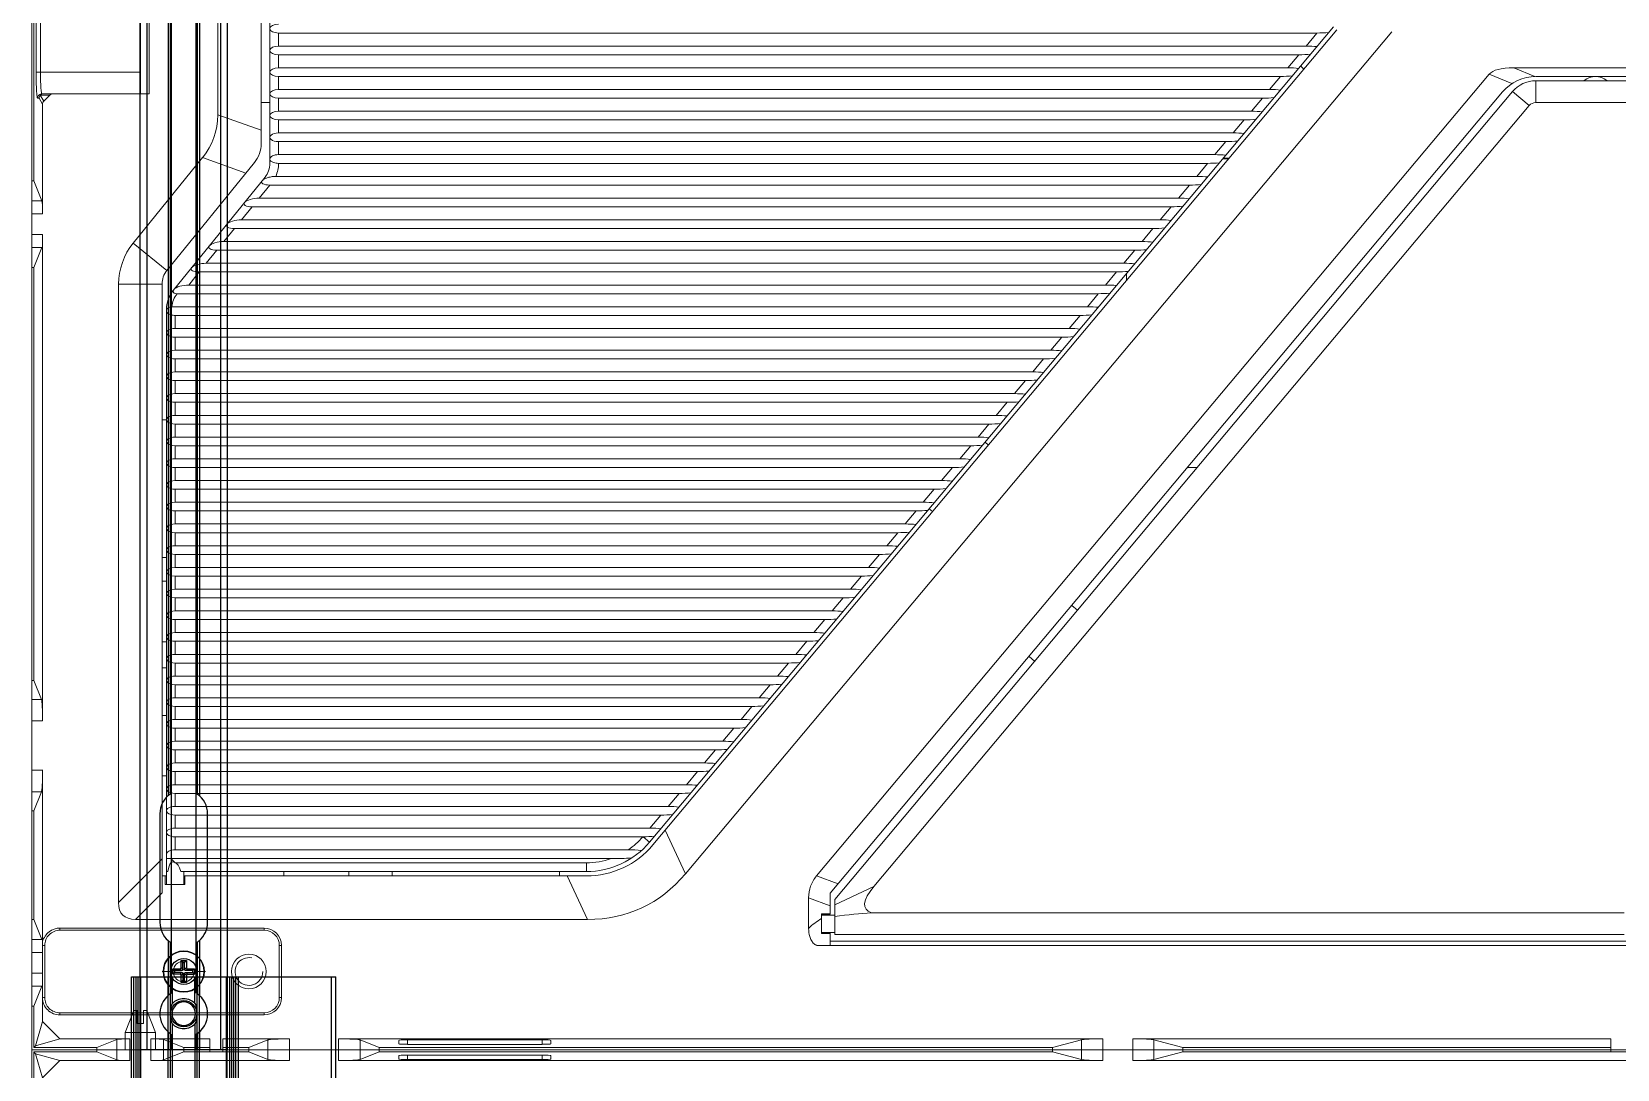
# Model space of a CAD drawing. Header units: millimetres. Extents: x 2185 to 26698, y 9658 to 17427.
# Drawn here: x 16466.6 to 16831.6, y 13851.2 to 14090 of the extents above; entities that cross this region are included whole.
import ezdxf

# ---------------------------------------------------------------- set-up
doc = ezdxf.new("R2010")
doc.units = ezdxf.units.MM
doc.linetypes.add('SLD-实线', pattern=[0])
doc.layers.add('1轮廓线', color=7, linetype='Continuous', lineweight=25)
doc.layers.add('文字层', color=8, linetype='SLD-实线', lineweight=15)

# ---------------------------------------------------------------- blocks, each defined once
blk = doc.blocks.new('76128193')
at = {"color": 7, "linetype": 'Continuous'}
for p, q in [((-3996.93, 2590.93), (-3998.93, 2585.93)), ((-3996.18, 2590.93), (-3996.93, 2590.93)), ((-3996.18, 2590.93), (-3996.18, 2587.93)), ((-3994.68, 2587.93), (-3996.18, 2587.93)), ((-3994.68, 2590.93), (-3994.68, 2587.93)), ((-3993.93, 2590.93), (-3994.68, 2590.93)), ((-3993.93, 2590.93), (-3991.93, 2585.93)), ((-3998.93, 2581.93), (-3998.93, 2585.93)), ((-3991.93, 2585.93), (-3998.93, 2585.93)), ((-3991.93, 2581.93), (-3991.93, 2585.93)), ((-4020.43, 2581.93), (-4020.43, 2041.93)), ((-4020.43, 2581.93), (-3060.43, 2581.93)), ((-4019.93, 2581.43), (-4019.93, 2571.93)), ((-4019.53, 2581.02), (-4019.93, 2581.43)), ((-4019.93, 2581.43), (-4005.43, 2581.43)), ((-4019.53, 2581.02), (-4017.93, 2575.43)), ((-4019.53, 2581.02), (-4013.93, 2579.43)), ((-4005.43, 2581.93), (-4005.43, 2581.43)), ((-4000.8, 2579.58), (-4005.43, 2581.43)), ((-4000.8, 2579.58), (-4000.8, 2581.93)), ((-3997.83, 2579.43), (-3997.83, 2581.93)), ((-3993.03, 2581.93), (-3993.03, 2579.43)), ((-3990.07, 2581.93), (-3990.07, 2579.58)), ((-3985.43, 2581.43), (-3990.07, 2579.58)), ((-3985.43, 2581.93), (-3985.43, 2581.43)), ((-3985.43, 2581.43), (-3970.43, 2581.43)), ((-3970.43, 2581.93), (-3970.43, 2581.43)), ((-3970.43, 2581.43), (-3966.05, 2579.68)), ((-3966.05, 2579.68), (-3966.05, 2581.93)), ((-3961.1, 2581.93), (-3961.1, 2579.43)), ((-3949.77, 2579.43), (-3949.77, 2581.93)), ((-3944.82, 2581.93), (-3944.82, 2579.68)), ((-3944.82, 2579.68), (-3940.43, 2581.43)), ((-3940.43, 2581.93), (-3940.43, 2581.43)), ((-3940.43, 2581.43), (-3785.43, 2581.43)), ((-3935.93, 2579.77), (-3935.93, 2580.57)), ((-3933.93, 2580.69), (-3933.93, 2579.66)), ((-3933.93, 2580.69), (-3902.93, 2580.69)), ((-3902.93, 2579.66), (-3902.93, 2580.69)), ((-3900.93, 2580.57), (-3900.93, 2579.77)), ((-3785.43, 2581.93), (-3785.43, 2581.43)), ((-3785.43, 2581.43), (-3778.78, 2579.66)), ((-3778.78, 2579.66), (-3778.78, 2581.93)), ((-3773.89, 2581.93), (-3773.89, 2579.43)), ((-3766.98, 2579.43), (-3766.98, 2581.93)), ((-3762.09, 2581.93), (-3762.09, 2579.66)), ((-3762.09, 2579.66), (-3755.43, 2581.43)), ((-3755.43, 2581.93), (-3755.43, 2581.43)), ((-3755.43, 2581.43), (-3555.43, 2581.43)), ((-4013.93, 2579.43), (-4017.93, 2575.43)), ((-3997.83, 2579.43), (-4013.93, 2579.43)), ((-3961.1, 2579.43), (-3993.03, 2579.43)), ((-3949.77, 2579.43), (-3773.89, 2579.43)), ((-3933.93, 2579.66), (-3902.93, 2579.66)), ((-3766.98, 2579.43), (-3543.89, 2579.43)), ((-4019.93, 2381.93), (-4019.93, 2241.93)), ((-3965.6, 2245.91), (-3965.6, 2377.95)), ((-3967.6, 2373.36), (-3967.6, 2250.5)), ((-3977.6, 2366.73), (-3977.6, 2257.13)), ((-3995.39, 2261.93), (-3995.39, 2361.93)), ((-3993.39, 2261.93), (-3993.39, 2361.93)), ((-4019.41, 2266.93), (-4019.41, 2356.93)), ((-4018.42, 2356.93), (-4018.42, 2266.93)), ((-3963.6, 2272.93), (-3963.6, 2275.93)), ((-3963.6, 2275.93), (-3724.56, 2275.93)), ((-3878.2, 2089.72), (-3720.78, 2277.32)), ((-3877.43, 2089.07), (-3720.01, 2276.68)), ((-3869.95, 2082.44), (-3707.34, 2276.23)), ((-3724.56, 2275.93), (-3727.07, 2272.93)), ((-3727.07, 2272.93), (-3963.6, 2272.93)), ((-3963.6, 2267.93), (-3963.6, 2270.93)), ((-3963.6, 2270.93), (-3728.75, 2270.93)), ((-3728.75, 2270.93), (-3731.27, 2267.93)), ((-4019.41, 2266.93), (-3995.39, 2266.93)), ((-3731.27, 2267.93), (-3963.6, 2267.93)), ((-3728.29, 2268.28), (-3727.62, 2267.61)), ((-3674.4, 2265.93), (-3679.26, 2267.93)), ((-3679.26, 2267.93), (-3587.86, 2267.93)), ((-3963.6, 2262.93), (-3963.6, 2265.93)), ((-3963.6, 2265.93), (-3732.95, 2265.93)), ((-3684.94, 2266.44), (-3839.75, 2081.94)), ((-3732.95, 2265.93), (-3735.47, 2262.93)), ((-3684.94, 2266.44), (-3679.68, 2264.28)), ((-3674.19, 2264.93), (-3591.81, 2264.93)), ((-3674.19, 2264.93), (-3674.19, 2259.93)), ((-3674.18, 2265.93), (-3589.86, 2265.93)), ((-4018.74, 2260.93), (-4019.07, 2260.93)), ((-4018.74, 2260.93), (-4017.93, 2259.52)), ((-4017.64, 2260.22), (-4018.45, 2261.64)), ((-4018.45, 2261.64), (-4016.23, 2261.63)), ((-4018.07, 2261.93), (-3993.39, 2261.93)), ((-4017.93, 2259.52), (-4017.93, 2234.33)), ((-4017.64, 2260.22), (-4016.23, 2261.63)), ((-3967.6, 2259.93), (-3965.6, 2259.93)), ((-3735.47, 2262.93), (-3963.6, 2262.93)), ((-3963.6, 2257.93), (-3963.6, 2260.93)), ((-3963.6, 2260.93), (-3737.14, 2260.93)), ((-3836.59, 2077.93), (-3681.84, 2262.36)), ((-3835.59, 2076.48), (-3679.56, 2262.43)), ((-3737.14, 2260.93), (-3739.66, 2257.93)), ((-3675.73, 2259.22), (-3679.56, 2262.43)), ((-3674.19, 2259.93), (-3591.81, 2259.93)), ((-3967.6, 2253.58), (-3977.6, 2257.13)), ((-3739.66, 2257.93), (-3963.6, 2257.93)), ((-3963.6, 2252.93), (-3963.6, 2255.93)), ((-3963.6, 2255.93), (-3741.34, 2255.93)), ((-3826.55, 2079.47), (-3675.73, 2259.22)), ((-3741.34, 2255.93), (-3743.86, 2252.93)), ((-3743.86, 2252.93), (-3963.6, 2252.93)), ((-3963.6, 2247.93), (-3963.6, 2250.93)), ((-3745.53, 2250.93), (-3963.6, 2250.93)), ((-3745.53, 2250.93), (-3748.05, 2247.93)), ((-3981.11, 2247.24), (-3997.08, 2227.57)), ((-3989.32, 2221.27), (-3969.17, 2246.09)), ((-3981.11, 2247.24), (-3971.11, 2243.69)), ((-3963.6, 2247.93), (-3748.05, 2247.93)), ((-3963.6, 2245.93), (-3749.73, 2245.93)), ((-3749.73, 2245.93), (-3752.25, 2242.93)), ((-3746.24, 2246.97), (-3744.94, 2246.97)), ((-3744.81, 2247.13), (-3746.11, 2247.13)), ((-4020.43, 2241.93), (-4019.93, 2241.93)), ((-4019.93, 2241.93), (-4018.08, 2237.3)), ((-3987.87, 2216.7), (-3966.72, 2242.76)), ((-3752.25, 2242.93), (-3964.27, 2242.93)), ((-3968.06, 2237.93), (-3965.63, 2240.93)), ((-3756.44, 2237.93), (-3968.06, 2237.93)), ((-3965.63, 2240.93), (-3753.93, 2240.93)), ((-3753.93, 2240.93), (-3756.44, 2237.93)), ((-4018.08, 2237.3), (-4020.43, 2237.3)), ((-4017.93, 2234.33), (-4020.43, 2234.33)), ((-3972.12, 2232.93), (-3969.69, 2235.93)), ((-3969.69, 2235.93), (-3758.12, 2235.93)), ((-3758.12, 2235.93), (-3760.64, 2232.93)), ((-3976.18, 2227.93), (-3973.74, 2230.93)), ((-3973.74, 2230.93), (-3762.32, 2230.93)), ((-3760.64, 2232.93), (-3972.12, 2232.93)), ((-3762.32, 2230.93), (-3764.83, 2227.93)), ((-4017.93, 2229.53), (-4020.43, 2229.53)), ((-4018.08, 2226.56), (-4020.43, 2226.56)), ((-4018.08, 2226.56), (-4019.93, 2221.93)), ((-4017.93, 2229.53), (-4017.93, 2117.59)), ((-3997.08, 2227.57), (-3989.32, 2221.27)), ((-3764.83, 2227.93), (-3976.18, 2227.93)), ((-3980.24, 2222.93), (-3977.8, 2225.93)), ((-3769.03, 2222.93), (-3980.24, 2222.93)), ((-3977.8, 2225.93), (-3766.51, 2225.93)), ((-3766.51, 2225.93), (-3769.03, 2222.93)), ((-4020.43, 2221.93), (-4019.93, 2221.93)), ((-4019.93, 2221.93), (-4019.93, 2126.93)), ((-3984.29, 2217.93), (-3981.86, 2220.93)), ((-3770.71, 2220.93), (-3981.86, 2220.93)), ((-3770.71, 2220.93), (-3773.22, 2217.93)), ((-3768.43, 2218.97), (-3768.43, 2220.53)), ((-4000.43, 2075.85), (-4000.43, 2218.12)), ((-3990.43, 2218.12), (-4000.43, 2218.12)), ((-3990.43, 2078.01), (-3990.43, 2218.12)), ((-3986.95, 2215.93), (-3774.9, 2215.93)), ((-3984.29, 2217.93), (-3773.22, 2217.93)), ((-3774.9, 2215.93), (-3777.42, 2212.93)), ((-3989.43, 2212.29), (-3989.43, 2079.93)), ((-3777.42, 2212.93), (-3988.2, 2212.93)), ((-3987.43, 2207.93), (-3987.43, 2210.93)), ((-3987.43, 2210.93), (-3779.1, 2210.93)), ((-3779.1, 2210.93), (-3781.62, 2207.93)), ((-3781.62, 2207.93), (-3987.43, 2207.93)), ((-3987.43, 2202.93), (-3987.43, 2205.93)), ((-3987.43, 2205.93), (-3783.29, 2205.93)), ((-3783.29, 2205.93), (-3785.81, 2202.93)), ((-3785.81, 2202.93), (-3987.43, 2202.93)), ((-3987.43, 2197.93), (-3987.43, 2200.93)), ((-3987.43, 2200.93), (-3787.49, 2200.93)), ((-3790.01, 2197.93), (-3987.43, 2197.93)), ((-3787.49, 2200.93), (-3790.01, 2197.93)), ((-3987.43, 2192.93), (-3987.43, 2195.93)), ((-3987.43, 2195.93), (-3791.68, 2195.93)), ((-3791.68, 2195.93), (-3794.2, 2192.93)), ((-3794.2, 2192.93), (-3987.43, 2192.93)), ((-3987.43, 2187.93), (-3987.43, 2190.93)), ((-3987.43, 2190.93), (-3795.88, 2190.93)), ((-3795.88, 2190.93), (-3798.4, 2187.93)), ((-3990.43, 2186.93), (-3989.43, 2186.93)), ((-3798.4, 2187.93), (-3987.43, 2187.93)), ((-3987.43, 2182.93), (-3987.43, 2185.93)), ((-3987.43, 2185.93), (-3800.08, 2185.93)), ((-3802.59, 2182.93), (-3987.43, 2182.93)), ((-3800.08, 2185.93), (-3802.59, 2182.93)), ((-3987.43, 2177.93), (-3987.43, 2180.93)), ((-3987.43, 2180.93), (-3804.27, 2180.93)), ((-3804.27, 2180.93), (-3806.79, 2177.93)), ((-3800.21, 2181.1), (-3800.98, 2181.74)), ((-3806.79, 2177.93), (-3987.43, 2177.93)), ((-3987.43, 2172.93), (-3987.43, 2175.93)), ((-3987.43, 2175.93), (-3808.47, 2175.93)), ((-3808.47, 2175.93), (-3810.98, 2172.93)), ((-3752.14, 2175.93), (-3754.36, 2175.93)), ((-3810.98, 2172.93), (-3987.43, 2172.93)), ((-3987.43, 2167.93), (-3987.43, 2170.93)), ((-3987.43, 2170.93), (-3812.66, 2170.93)), ((-3812.66, 2170.93), (-3815.18, 2167.93)), ((-3815.18, 2167.93), (-3987.43, 2167.93)), ((-3987.43, 2162.93), (-3987.43, 2165.93)), ((-3987.43, 2165.93), (-3816.86, 2165.93)), ((-3816.86, 2165.93), (-3819.38, 2162.93)), ((-3813.83, 2166.42), (-3813.07, 2165.78)), ((-3819.38, 2162.93), (-3987.43, 2162.93)), ((-3987.43, 2157.93), (-3987.43, 2160.93)), ((-3987.43, 2160.93), (-3821.05, 2160.93)), ((-3821.05, 2160.93), (-3823.57, 2157.93)), ((-3823.57, 2157.93), (-3987.43, 2157.93)), ((-3990.43, 2155.19), (-3989.43, 2155.19)), ((-3987.43, 2152.93), (-3987.43, 2155.93)), ((-3987.43, 2155.93), (-3825.25, 2155.93)), ((-3825.25, 2155.93), (-3827.77, 2152.93)), ((-3827.77, 2152.93), (-3987.43, 2152.93)), ((-3987.43, 2147.93), (-3987.43, 2150.93)), ((-3987.43, 2150.93), (-3829.44, 2150.93)), ((-3829.44, 2150.93), (-3831.96, 2147.93)), ((-3989.43, 2149.79), (-3990.43, 2149.79)), ((-3831.96, 2147.93), (-3987.43, 2147.93)), ((-3987.43, 2142.93), (-3987.43, 2145.93)), ((-3987.43, 2145.93), (-3833.64, 2145.93)), ((-3836.16, 2142.93), (-3987.43, 2142.93)), ((-3833.64, 2145.93), (-3836.16, 2142.93)), ((-3779.71, 2143.07), (-3781.02, 2144.16)), ((-3987.43, 2137.93), (-3987.43, 2140.93)), ((-3987.43, 2140.93), (-3837.84, 2140.93)), ((-3837.84, 2140.93), (-3840.35, 2137.93)), ((-3990.43, 2135.79), (-3989.43, 2135.79)), ((-3840.35, 2137.93), (-3987.43, 2137.93)), ((-3987.43, 2132.93), (-3987.43, 2135.93)), ((-3987.43, 2135.93), (-3842.03, 2135.93)), ((-3842.03, 2135.93), (-3844.55, 2132.93)), ((-3844.55, 2132.93), (-3987.43, 2132.93)), ((-3790.83, 2132.46), (-3789.56, 2131.33)), ((-3989.43, 2129.79), (-3990.43, 2129.79)), ((-3987.43, 2127.93), (-3987.43, 2130.93)), ((-3987.43, 2130.93), (-3846.23, 2130.93)), ((-3846.23, 2130.93), (-3848.74, 2127.93)), ((-4020.43, 2126.93), (-4019.93, 2126.93)), ((-4018.18, 2122.54), (-4019.93, 2126.93)), ((-3848.74, 2127.93), (-3987.43, 2127.93)), ((-3987.43, 2122.93), (-3987.43, 2125.93)), ((-3987.43, 2125.93), (-3850.42, 2125.93)), ((-3850.42, 2125.93), (-3852.94, 2122.93)), ((-4020.43, 2122.54), (-4018.18, 2122.54)), ((-3852.94, 2122.93), (-3987.43, 2122.93)), ((-3987.43, 2117.93), (-3987.43, 2120.93)), ((-3987.43, 2120.93), (-3854.62, 2120.93)), ((-3854.62, 2120.93), (-3857.13, 2117.93)), ((-4017.93, 2117.59), (-4020.43, 2117.59)), ((-3990.43, 2118.86), (-3989.43, 2118.86)), ((-3857.13, 2117.93), (-3987.43, 2117.93)), ((-3987.43, 2112.93), (-3987.43, 2115.93)), ((-3987.43, 2115.93), (-3858.81, 2115.93)), ((-3858.81, 2115.93), (-3861.33, 2112.93)), ((-3861.33, 2112.93), (-3987.43, 2112.93)), ((-3987.43, 2107.93), (-3987.43, 2110.93)), ((-3987.43, 2110.93), (-3863.01, 2110.93)), ((-3863.01, 2110.93), (-3865.53, 2107.93)), ((-4020.43, 2106.28), (-4017.94, 2106.28)), ((-4017.93, 2106.31), (-4017.93, 2066.93)), ((-3865.53, 2107.93), (-3987.43, 2107.93)), ((-3989.43, 2105), (-3990.43, 2105)), ((-3987.43, 2105.93), (-3867.2, 2105.93)), ((-3987.43, 2102.93), (-3987.43, 2105.93)), ((-3869.72, 2102.93), (-3987.43, 2102.93)), ((-3867.2, 2105.93), (-3869.72, 2102.93)), ((-4018.18, 2101.32), (-4020.43, 2101.32)), ((-4019.93, 2096.93), (-4018.18, 2101.32)), ((-3987.43, 2100.93), (-3871.4, 2100.93)), ((-3987.43, 2097.93), (-3987.43, 2100.93)), ((-3871.4, 2100.93), (-3873.92, 2097.93)), ((-4020.43, 2096.93), (-4019.93, 2096.93)), ((-4019.93, 2096.93), (-4019.93, 2071.93)), ((-3873.92, 2097.93), (-3987.43, 2097.93)), ((-3987.43, 2095.93), (-3875.59, 2095.93)), ((-3987.43, 2092.93), (-3987.43, 2095.93)), ((-3875.59, 2095.93), (-3878.11, 2092.93)), ((-3878.11, 2092.93), (-3987.43, 2092.93)), ((-3869.95, 2082.44), (-3874.61, 2092.44)), ((-3987.43, 2090.93), (-3879.79, 2090.93)), ((-3987.43, 2087.93), (-3987.43, 2090.93)), ((-3987.43, 2087.93), (-3883.11, 2087.93)), ((-3879.64, 2090.93), (-3878.2, 2089.72)), ((-3990.43, 2085.85), (-4000.43, 2075.85)), ((-3988.4, 2085.93), (-3987.43, 2084.93)), ((-3887.01, 2085.93), (-3988.4, 2085.93)), ((-3892.75, 2084.93), (-3987.43, 2084.93)), ((-3892.75, 2082.93), (-3892.75, 2084.93)), ((-3989.45, 2081.93), (-3990.43, 2081.93)), ((-3989.68, 2079.93), (-3989.68, 2081.93)), ((-3989.13, 2082.93), (-3989.43, 2082.93)), ((-3892.75, 2082.93), (-3986.11, 2082.93)), ((-3985.43, 2082.93), (-3985.43, 2079.93)), ((-3985.43, 2081.93), (-3892.75, 2081.93)), ((-3985.18, 2081.93), (-3985.18, 2079.93)), ((-3962.36, 2081.93), (-3962.36, 2082.93)), ((-3947.43, 2082.93), (-3947.43, 2081.93)), ((-3937.43, 2081.93), (-3937.43, 2082.93)), ((-3898.93, 2082.93), (-3898.93, 2081.93)), ((-3897.14, 2081.93), (-3892.48, 2071.93)), ((-3834.75, 2080.12), (-3839.75, 2081.94)), ((-3996.51, 2071.93), (-3990.43, 2078.01)), ((-3985.18, 2079.93), (-3989.68, 2079.93)), ((-3841.59, 2076.9), (-3836.59, 2075.08)), ((-3841.59, 2069.85), (-3841.59, 2076.9)), ((-3836.59, 2077.93), (-3836.59, 2073.18)), ((-3826.55, 2079.47), (-3835.59, 2075.26)), ((-3835.59, 2068.43), (-3835.59, 2076.48)), ((-3653.88, 2073.43), (-3827.14, 2073.43)), ((-4020.43, 2071.93), (-4019.93, 2071.93)), ((-4019.93, 2071.93), (-4018.08, 2067.3)), ((-4013.93, 2069.93), (-3966.93, 2069.93)), ((-4013.93, 2069.93), (-4013.93, 2069.43)), ((-3996.51, 2071.93), (-3892.48, 2071.93)), ((-3966.93, 2069.43), (-3966.93, 2069.93)), ((-3838.59, 2073.18), (-3836.59, 2073.18)), ((-3838.59, 2073.18), (-3838.59, 2068.68)), ((-3838.59, 2073.07), (-3836.59, 2073.07)), ((-3835.59, 2072.93), (-3838.59, 2072.93)), ((-3836.59, 2072.93), (-3836.59, 2073.07)), ((-4018.08, 2067.3), (-4020.43, 2067.3)), ((-4017.93, 2066.93), (-4017.93, 2065.98)), ((-4017.43, 2053.93), (-4017.43, 2065.93)), ((-4013.92, 2069.43), (-3966.93, 2069.43)), ((-3962.93, 2065.93), (-3963.43, 2065.93)), ((-3963.43, 2065.93), (-3963.43, 2053.93)), ((-3962.93, 2065.93), (-3962.93, 2053.93)), ((-3835.59, 2068.93), (-3838.59, 2068.93)), ((-3836.59, 2068.79), (-3838.59, 2068.79)), ((-3838.59, 2068.68), (-3836.59, 2068.68)), ((-3836.59, 2068.79), (-3836.59, 2068.93)), ((-3836.59, 2065.93), (-3836.59, 2068.68)), ((-3651.21, 2066.93), (-3836.59, 2066.93)), ((-3651.21, 2065.93), (-3836.59, 2065.93)), ((-3653.88, 2068.43), (-3835.59, 2068.43)), ((-4017.96, 2064.33), (-4020.43, 2064.33)), ((-4017.96, 2064.33), (-4017.96, 2059.53)), ((-4017.96, 2059.53), (-4020.43, 2059.53)), ((-4017.93, 2059.53), (-4017.93, 2053.89)), ((-4018.08, 2056.56), (-4020.43, 2056.56)), ((-4018.08, 2056.56), (-4019.93, 2051.93)), ((-4020.43, 2051.93), (-4019.93, 2051.93)), ((-4019.93, 2051.93), (-4019.93, 2042.43)), ((-4017.93, 2053.89), (-4017.93, 2048.43)), ((-3963.43, 2053.93), (-3962.93, 2053.93)), ((-4019.53, 2042.84), (-4017.94, 2048.43)), ((-4013.93, 2044.43), (-4017.94, 2048.44)), ((-4013.93, 2050.43), (-4013.93, 2049.93)), ((-3966.93, 2049.93), (-4013.93, 2049.93)), ((-3966.93, 2050.43), (-4013.92, 2050.43)), ((-3966.93, 2049.93), (-3966.93, 2050.43)), ((-4019.53, 2042.84), (-4013.93, 2044.43)), ((-4013.93, 2044.43), (-3997.83, 2044.43)), ((-4005.43, 2042.43), (-4000.8, 2044.28)), ((-4000.8, 2044.28), (-4000.8, 2041.93)), ((-3997.83, 2044.43), (-3997.83, 2041.93)), ((-3993.03, 2044.43), (-3979.43, 2044.43)), ((-3993.03, 2044.43), (-3993.03, 2041.93)), ((-3990.07, 2044.28), (-3985.43, 2042.43)), ((-3990.07, 2044.28), (-3990.07, 2041.93)), ((-3979.43, 2044.43), (-3979.43, 2041.43)), ((-3976.43, 2044.43), (-3961.1, 2044.43)), ((-3976.43, 2044.43), (-3976.43, 2041.43)), ((-3966.05, 2044.19), (-3970.43, 2042.43)), ((-3966.05, 2041.93), (-3966.05, 2044.19)), ((-3961.1, 2044.43), (-3961.1, 2041.93)), ((-3773.89, 2044.43), (-3949.77, 2044.43)), ((-3949.77, 2041.93), (-3949.77, 2044.43)), ((-3940.43, 2042.43), (-3944.82, 2044.19)), ((-3944.82, 2044.19), (-3944.82, 2041.93)), ((-3935.93, 2043.29), (-3935.93, 2044.09)), ((-3902.93, 2044.2), (-3933.93, 2044.2)), ((-3933.93, 2044.2), (-3933.93, 2043.17)), ((-3902.93, 2043.17), (-3902.93, 2044.2)), ((-3900.93, 2044.09), (-3900.93, 2043.29)), ((-3778.78, 2044.21), (-3785.43, 2042.43)), ((-3778.78, 2041.93), (-3778.78, 2044.21)), ((-3773.89, 2044.43), (-3773.89, 2041.93)), ((-3656.93, 2044.43), (-3766.98, 2044.43)), ((-3766.98, 2041.93), (-3766.98, 2044.43)), ((-3755.43, 2042.43), (-3762.09, 2044.21)), ((-3762.09, 2044.21), (-3762.09, 2041.93)), ((-3656.93, 2044.43), (-3656.93, 2041.43)), ((-4020.43, 2041.93), (-3979.43, 2041.93)), ((-4019.53, 2042.84), (-4019.93, 2042.43)), ((-4019.93, 2042.43), (-4005.43, 2042.43)), ((-4005.43, 2042.43), (-4005.43, 2041.93)), ((-3985.43, 2042.43), (-3979.43, 2042.43)), ((-3985.43, 2042.43), (-3985.43, 2041.93)), ((-3976.43, 2041.43), (-3979.43, 2041.43)), ((-3976.43, 2042.43), (-3970.43, 2042.43)), ((-3976.43, 2041.93), (-3656.93, 2041.93)), ((-3970.43, 2042.43), (-3970.43, 2041.93)), ((-3940.43, 2042.43), (-3785.43, 2042.43)), ((-3940.43, 2042.43), (-3940.43, 2041.93)), ((-3902.93, 2043.17), (-3933.93, 2043.17)), ((-3785.43, 2042.43), (-3785.43, 2041.93)), ((-3755.43, 2042.43), (-3656.93, 2042.43)), ((-3755.43, 2042.43), (-3755.43, 2041.93)), ((-3653.93, 2041.43), (-3656.93, 2041.43))]:
    blk.add_line(p, q, dxfattribs=at)
for centre, radius in [((-3985.43, 2059.93), 3), ((-3970.43, 2059.93), 4)]:
    blk.add_circle(centre, radius, dxfattribs=at)
for centre, radius, start, end in [((-3674.18, 2255.93), 10, 90, 140), ((-3674.19, 2257.93), 7, 90, 140), ((-3660.43, 2261.93), 4, 49.3836, 130.6164), ((-3674.19, 2257.93), 2, 90, 140), ((-3974.6, 2250.5), 7, 320.9365, 0), ((-3745.5, 2278), 27.07, 269.9296, 275.7035), ((-3970.6, 2245.91), 5, 320.9365, 0), ((-3970.6, 2245.91), 7, 334.8411, 0.1972), ((-3985.43, 2218.12), 15, 140.9365, 180), ((-3985.43, 2218.12), 5, 140.9365, 180), ((-3770.67, 2248), 27.07, 269.9295, 275.7035), ((-3982.43, 2212.29), 7, 140.9365, 180), ((-3982.43, 2212.29), 5.8, 141.1272, 173.6644), ((-3892.75, 2101.93), 19, 270, 320), ((-3892.75, 2101.93), 20, 270, 320), ((-3892.75, 2101.93), 17, 304.5603, 319.6798), ((-3879.79, 2118.44), 27.5, 270, 270.3069), ((-3988.39, 2102), 16.07, 266.2934, 269.969), ((-3892.75, 2101.93), 17, 270, 289.7492), ((-3966.93, 2065.93), 4, 0, 89.9969), ((-3966.93, 2065.93), 3.5, 0, 89.9908), ((-3985.43, 2059.93), 2.4, 74.0896, 0), ((-3970.43, 2059.93), 3.2, 78.1353, 360), ((-3966.93, 2053.93), 4, 270.0031, 360), ((-3966.93, 2053.93), 3.5, 270.0091, 360)]:
    blk.add_arc(centre, radius, start, end, dxfattribs=at)
for centre, major_axis, ratio, start_param, end_param in [((-3933.93, 2580.57), (2, 0), 0.057143, 1.570796, 3.141593), ((-3902.93, 2580.57), (2, 0), 0.057143, 6.283185, 7.853982), ((-3997.83, 2579.6), (3, 0), 0.057143, -2.999696, -1.570796), ((-3993.03, 2579.6), (3, 0), 0.057143, -1.570796, -0.141897), ((-3961.1, 2579.72), (5, 0), 0.057143, -2.999696, -1.570796), ((-3949.77, 2579.72), (5, 0), 0.057143, -1.570796, -0.141897), ((-3933.93, 2579.77), (2, 0), 0.057143, -3.141593, -1.570796), ((-3902.93, 2579.77), (2, 0), 0.057143, -1.570796, 0), ((-3773.89, 2579.72), (5, 0), 0.057143, -2.930499, -1.570796), ((-3766.98, 2579.72), (5, 0), 0.057143, -1.570796, -0.211093), ((-3963.6, 2276.93), (2, 0), 0.5, 7.853982, 10.995574), ((-3723.72, 2276.93), (5.29, 0.16), 0.186516, -1.735928, -1.21233), ((-3963.6, 2271.93), (2, 0), 0.5, 7.853982, 10.995574), ((-3727.91, 2271.93), (5.29, 0.16), 0.186516, -1.735928, -1.21233), ((-3727.91, 2271.93), (5.29, 0.16), 0.186516, 0.882065, 1.405664), ((-3963.6, 2266.93), (2, 0), 0.5, 7.853982, 10.995574), ((-3732.11, 2266.93), (5.29, 0.16), 0.186516, 0.882065, 1.405664), ((-3635.89, 2245.57), (49.36, -20.36), 0.18728, 2.715379, 3.082306), ((-3732.11, 2266.93), (5.29, 0.16), 0.186516, -1.735928, -1.21233), ((-4016.93, 2259.51), (-0.499, 0.874), 0.993417, 0.265278, 1.049504), ((-4015.51, 2260.93), (1.01, 0), 0.987852, 1.570796, 2.362305), ((-3963.6, 2261.93), (2, 0), 0.5, 7.853982, 10.995574), ((-3736.3, 2261.93), (5.29, 0.16), 0.186516, -1.735928, -1.21233), ((-3736.3, 2261.93), (5.29, 0.16), 0.186516, 0.882065, 1.405664), ((-4385.53, 2396.27), (407.04, -144.4), 0.185229, -0.065614, 0.065614), ((-3963.6, 2256.93), (2, 0), 0.5, 7.853982, 10.995574), ((-3740.5, 2256.93), (5.29, 0.16), 0.186516, -1.735928, -1.21233), ((-3740.5, 2256.93), (5.29, 0.16), 0.186516, 0.882065, 1.405664), ((-3963.6, 2251.93), (2, 0), 0.5, 1.570796, 4.712389), ((-3744.7, 2251.93), (5.29, 0.16), 0.186516, 0.882065, 1.405664), ((-3963.6, 2246.93), (2, 0), 0.5, 1.570796, 3.141593), ((-3748.89, 2246.93), (5.29, 0.16), 0.186516, -1.735928, -1.21233), ((-3964.82, 2241.93), (2.7, 0.34), 0.348244, 9.075378, 10.646173), ((-3753.09, 2241.93), (5.29, 0.16), 0.186516, 0.882065, 1.405664), ((-3968.87, 2236.93), (2.7, 0.34), 0.348244, 7.504581, 10.646173), ((-3757.28, 2236.93), (5.29, 0.16), 0.186516, 0.882065, 1.405664), ((-3753.09, 2241.93), (5.29, 0.16), 0.186516, -1.735928, -1.21233), ((-4018.1, 2234.33), (0, 3), 0.057143, -1.570796, -0.141897), ((-3757.28, 2236.93), (5.29, 0.16), 0.186516, -1.735928, -1.21233), ((-3972.93, 2231.93), (2.7, 0.34), 0.348244, 7.504581, 10.646173), ((-3761.48, 2231.93), (5.29, 0.16), 0.186516, -1.735928, -1.21233), ((-3761.48, 2231.93), (5.29, 0.16), 0.186516, 0.882065, 1.405664), ((-3976.99, 2226.93), (2.7, 0.34), 0.348244, 7.504581, 10.646173), ((-3765.67, 2226.93), (5.29, 0.16), 0.186516, 0.882065, 1.405664), ((-3981.05, 2221.93), (2.7, 0.34), 0.348244, 7.504581, 10.646173), ((-3769.87, 2221.93), (5.29, 0.16), 0.186516, 0.882065, 1.405664), ((-3765.67, 2226.93), (5.29, 0.16), 0.186516, -1.735928, -1.21233), ((-3985.11, 2216.93), (2.7, 0.34), 0.348244, 1.221395, 2.792192), ((-3774.06, 2216.93), (5.29, 0.16), 0.186516, -1.735928, -1.21233), ((-3778.26, 2211.93), (5.29, 0.16), 0.186516, 0.882065, 1.405664), ((-3778.26, 2211.93), (5.29, 0.16), 0.186516, -1.735928, -1.21233), ((-3987.43, 2206.93), (2, 0), 0.5, 1.570796, 4.712389), ((-3782.45, 2206.93), (5.29, 0.16), 0.186516, -1.735928, -1.21233), ((-3782.45, 2206.93), (5.29, 0.16), 0.186516, 0.882065, 1.405664), ((-3987.43, 2201.93), (2, 0), 0.5, 1.570796, 4.712389), ((-3786.65, 2201.93), (5.29, 0.16), 0.186516, -1.735928, -1.21233), ((-3786.65, 2201.93), (5.29, 0.16), 0.186516, 0.882065, 1.405664), ((-3987.43, 2196.93), (2, 0), 0.5, 1.570796, 4.712389), ((-3790.85, 2196.93), (5.29, 0.16), 0.186516, 0.882065, 1.405664), ((-3790.85, 2196.93), (5.29, 0.16), 0.186516, -1.735928, -1.21233), ((-3987.43, 2191.93), (2, 0), 0.5, 1.570796, 4.712389), ((-3795.04, 2191.93), (5.29, 0.16), 0.186516, -1.735928, -1.21233), ((-3795.04, 2191.93), (5.29, 0.16), 0.186516, 0.882065, 1.405664), ((-3987.43, 2186.93), (2, 0), 0.5, 1.570796, 4.712389), ((-3799.24, 2186.93), (5.29, 0.16), 0.186516, 0.882065, 1.405664), ((-3987.43, 2181.93), (2, 0), 0.5, 1.570796, 4.712389), ((-3803.43, 2181.93), (5.29, 0.16), 0.186516, 0.882065, 1.405664), ((-3799.24, 2186.93), (5.29, 0.16), 0.186516, -1.735928, -1.21233), ((-3803.43, 2181.93), (5.29, 0.16), 0.186516, -1.735928, -1.21233), ((-3987.43, 2176.93), (2, 0), 0.5, 1.570796, 4.712389), ((-3807.63, 2176.93), (5.29, 0.16), 0.186516, -1.735928, -1.21233), ((-3807.63, 2176.93), (5.29, 0.16), 0.186516, 0.882065, 1.405664), ((-3987.43, 2171.93), (2, 0), 0.5, 1.570796, 4.712389), ((-3811.82, 2171.93), (5.29, 0.16), 0.186516, 0.882065, 1.405664), ((-3811.82, 2171.93), (5.29, 0.16), 0.186516, -1.735928, -1.21233), ((-3987.43, 2166.93), (2, 0), 0.5, 1.570796, 4.712389), ((-3816.02, 2166.93), (5.29, 0.16), 0.186516, -1.735928, -1.21233), ((-3816.02, 2166.93), (5.29, 0.16), 0.186516, 0.882065, 1.405664), ((-3987.43, 2161.93), (2, 0), 0.5, 1.570796, 4.712389), ((-3820.21, 2161.93), (5.29, 0.16), 0.186516, -1.735928, -1.21233), ((-3820.21, 2161.93), (5.29, 0.16), 0.186516, 0.882065, 1.405664), ((-3987.43, 2156.93), (2, 0), 0.5, 1.570796, 4.712389), ((-3824.41, 2156.93), (5.29, 0.16), 0.186516, 0.882065, 1.405664), ((-3824.41, 2156.93), (5.29, 0.16), 0.186516, -1.735928, -1.21233), ((-3987.43, 2151.93), (2, 0), 0.5, 7.853982, 10.995574), ((-3828.61, 2151.93), (5.29, 0.16), 0.186516, -1.735928, -1.21233), ((-3828.61, 2151.93), (5.29, 0.16), 0.186516, 0.882065, 1.405664), ((-3987.43, 2146.93), (2, 0), 0.5, 7.853982, 10.995574), ((-3832.8, 2146.93), (5.29, 0.16), 0.186516, 0.882065, 1.405664), ((-3987.43, 2141.93), (2, 0), 0.5, 1.570796, 4.712389), ((-3837, 2141.93), (5.29, 0.16), 0.186516, 0.882065, 1.405664), ((-3832.8, 2146.93), (5.29, 0.16), 0.186516, -1.735928, -1.21233), ((-3837, 2141.93), (5.29, 0.16), 0.186516, -1.735928, -1.21233), ((-3987.43, 2136.93), (2, 0), 0.5, 1.570796, 4.712389), ((-3841.19, 2136.93), (5.29, 0.16), 0.186516, -1.735928, -1.21233), ((-3841.19, 2136.93), (5.29, 0.16), 0.186516, 0.882065, 1.405664), ((-3987.43, 2131.93), (2, 0), 0.5, 1.570796, 4.712389), ((-3845.39, 2131.93), (5.29, 0.16), 0.186516, 0.882065, 1.405664), ((-3845.39, 2131.93), (5.29, 0.16), 0.186516, -1.735928, -1.21233), ((-3987.43, 2126.93), (2, 0), 0.5, 1.570796, 4.712389), ((-3849.58, 2126.93), (5.29, 0.16), 0.186516, -1.735928, -1.21233), ((-3849.58, 2126.93), (5.29, 0.16), 0.186516, 0.882065, 1.405664), ((-4018.22, 2117.59), (0, 5), 0.057143, -1.570796, -0.141897), ((-3987.43, 2121.93), (2, 0), 0.5, 1.570796, 4.712389), ((-3853.78, 2121.93), (5.29, 0.16), 0.186516, -1.735928, -1.21233), ((-3853.78, 2121.93), (5.29, 0.16), 0.186516, 0.882065, 1.405664), ((-3987.43, 2116.93), (2, 0), 0.5, 1.570796, 4.712389), ((-3857.97, 2116.93), (5.29, 0.16), 0.186516, 0.882065, 1.405664), ((-3857.97, 2116.93), (5.29, 0.16), 0.186516, -1.735928, -1.21233), ((-3987.43, 2111.93), (2, 0), 0.5, 1.570796, 4.712389), ((-3862.17, 2111.93), (5.29, 0.16), 0.186516, -1.735928, -1.21233), ((-3862.17, 2111.93), (5.29, 0.16), 0.186516, 0.882065, 1.405664), ((-3987.43, 2106.93), (2, 0), 0.5, 1.570796, 4.712389), ((-3866.36, 2106.93), (5.29, 0.16), 0.186516, -1.735928, -1.21233), ((-3866.36, 2106.93), (5.29, 0.16), 0.186516, 0.882065, 1.405664), ((-3987.43, 2101.93), (2, 0), 0.5, 1.570796, 4.712389), ((-3870.56, 2101.93), (5.29, 0.16), 0.186516, 0.882065, 1.405664), ((-3870.56, 2101.93), (5.29, 0.16), 0.186516, -1.735928, -1.21233), ((-3987.43, 2096.93), (2, 0), 0.5, 1.570796, 4.712389), ((-3874.76, 2096.93), (5.29, 0.16), 0.186516, -1.735928, -1.21233), ((-3874.76, 2096.93), (5.29, 0.16), 0.186516, 0.882065, 1.405664), ((-3987.43, 2091.93), (2, 0), 0.5, 1.570796, 4.712389), ((-3878.95, 2091.93), (5.29, 0.16), 0.186516, 0.882065, 1.405664), ((-3987.43, 2086.93), (2, 0), 0.5, 1.570796, 3.141593), ((-3878.95, 2091.93), (5.29, 0.16), 0.186516, -1.707838, -1.21233), ((-3987.43, 2076.93), (-0.53, 8.26), 0.233531, -0.267131, 0.742988), ((-3987.43, 2076.93), (0, 8), 0.25, -0.722734, 0), ((-4235.42, 2836.78), (-355.43, 762.22), 0.178355, 3.058615, 3.22457), ((-2969.96, 2474.93), (-858.57, -400.36), 0.042224, -0.090304, 0.040423), ((-3898.45, 2173.91), (-101, -101), 0.140028, -0.139123, 0.139123), ((-4117.97, 1939.6), (310.21, 129.43), 0.111795, 0.311671, 0.382592), ((-3997.83, 2044.26), (3, 0), 0.057143, 1.570796, 2.999696), ((-3993.03, 2044.26), (3, 0), 0.057143, 0.141897, 1.570796), ((-3961.1, 2044.15), (5, 0), 0.057143, 1.570796, 2.999696), ((-3949.77, 2044.15), (5, 0), 0.057143, 0.141897, 1.570796), ((-3933.93, 2044.09), (2, 0), 0.057143, 1.570796, 3.141593), ((-3902.93, 2044.09), (2, 0), 0.057143, 0, 1.570796), ((-3773.89, 2044.15), (5, 0), 0.057143, 1.570796, 2.930499), ((-3766.98, 2044.15), (5, 0), 0.057143, 0.211093, 1.570796), ((-3933.93, 2043.29), (2, 0), 0.057143, 3.141593, 4.712389), ((-3902.93, 2043.29), (2, 0), 0.057143, -1.570796, 0)]:
    blk.add_ellipse(centre, major_axis=major_axis, ratio=ratio, start_param=start_param, end_param=end_param, dxfattribs=at)
for points, knots in [([(-4019.34, 2263.29), (-4019.36, 2263.56), (-4019.4, 2264.78), (-4019.41, 2265.99), (-4019.41, 2266.93)], [0, 0, 0, 0, 0.22579, 1, 1, 1, 1]), ([(-4018.39, 2265.02), (-4018.39, 2265.17), (-4018.41, 2265.81), (-4018.42, 2266.45), (-4018.42, 2266.93)], [0, 0, 0, 0, 0.241392, 1, 1, 1, 1]), ([(-4019.24, 2261.74), (-4019.25, 2261.85), (-4019.3, 2262.36), (-4019.33, 2262.88), (-4019.34, 2263.29)], [0, 0, 0, 0, 0.207406, 1, 1, 1, 1]), ([(-4018.2, 2262.31), (-4018.26, 2262.67), (-4018.33, 2263.57), (-4018.37, 2264.48), (-4018.39, 2265.02)], [0, 0, 0, 0, 0.401337, 1, 1, 1, 1]), ([(-4019.07, 2260.93), (-4019.09, 2260.93), (-4019.13, 2261.02), (-4019.17, 2261.16), (-4019.21, 2261.43), (-4019.23, 2261.63), (-4019.24, 2261.74)], [0, 0, 0, 0, 0.082405, 0.272532, 0.579405, 1, 1, 1, 1]), ([(-4018.59, 2261.79), (-4018.72, 2261.71), (-4018.97, 2261.46), (-4019.07, 2261.11), (-4019.07, 2260.93)], [0, 0, 0, 0, 0.464106, 1, 1, 1, 1]), ([(-4018.07, 2261.93), (-4018.12, 2261.93), (-4018.3, 2261.92), (-4018.47, 2261.86), (-4018.59, 2261.79)], [0, 0, 0, 0, 0.264373, 1, 1, 1, 1]), ([(-4018.07, 2261.93), (-4018.11, 2261.93), (-4018.17, 2262.11), (-4018.19, 2262.22), (-4018.2, 2262.31)], [0, 0, 0, 0, 0.286293, 1, 1, 1, 1]), ([(-3965.11, 2246.27), (-3965, 2246.2), (-3964.52, 2246), (-3963.99, 2245.93), (-3963.6, 2245.93)], [0, 0, 0, 0, 0.253805, 1, 1, 1, 1]), ([(-3965.55, 2242.78), (-3965.64, 2242.76), (-3966, 2242.67), (-3966.35, 2242.55), (-3966.61, 2242.45)], [0, 0, 0, 0, 0.24683, 1, 1, 1, 1]), ([(-3964.27, 2242.93), (-3964.37, 2242.93), (-3964.8, 2242.92), (-3965.23, 2242.85), (-3965.55, 2242.78)], [0, 0, 0, 0, 0.247146, 1, 1, 1, 1]), ([(-3987.88, 2216.42), (-3987.87, 2216.4), (-3987.85, 2216.32), (-3987.81, 2216.25), (-3987.77, 2216.2)], [0, 0, 0, 0, 0.265318, 1, 1, 1, 1]), ([(-3987.77, 2216.2), (-3987.73, 2216.15), (-3987.48, 2215.97), (-3987.17, 2215.93), (-3986.95, 2215.93)], [0, 0, 0, 0, 0.243547, 1, 1, 1, 1]), ([(-3989.43, 2211.93), (-3989.43, 2211.88), (-3989.4, 2211.7), (-3989.28, 2211.54), (-3989.18, 2211.44)], [0, 0, 0, 0, 0.257652, 1, 1, 1, 1]), ([(-3988.2, 2212.93), (-3988.42, 2212.93), (-3988.77, 2212.85), (-3989.16, 2212.59), (-3989.31, 2212.38), (-3989.36, 2212.27)], [0, 0, 0, 0, 0.473364, 0.726687, 1, 1, 1, 1]), ([(-3989.18, 2211.44), (-3988.95, 2211.24), (-3988.35, 2211), (-3987.74, 2210.93), (-3987.43, 2210.93)], [0, 0, 0, 0, 0.503145, 1, 1, 1, 1]), ([(-4018.18, 2101.32), (-4018.15, 2101.38), (-4018.12, 2101.57), (-4018.05, 2102.13), (-4017.99, 2103.15), (-4017.94, 2104.62), (-4017.93, 2105.72), (-4017.93, 2106.31)], [0, 0, 0, 0, 0.0423, 0.114526, 0.339799, 0.648006, 1, 1, 1, 1]), ([(-3839.75, 2081.94), (-3840.34, 2081.24), (-3841.3, 2079.64), (-3841.59, 2077.8), (-3841.59, 2076.9)], [0, 0, 0, 0, 0.5, 1, 1, 1, 1]), ([(-4013.93, 2069.93), (-4014.81, 2069.94), (-4016.21, 2069.47), (-4017.36, 2068.11), (-4017.81, 2067.31), (-4017.92, 2066.88)], [0, 0, 0, 0, 0.496659, 0.748305, 1, 1, 1, 1]), ([(-3841.59, 2069.85), (-3841.59, 2069.21), (-3841.47, 2068.24), (-3841.03, 2067.2), (-3840.67, 2066.67), (-3840.35, 2066.31), (-3840.02, 2066.07), (-3839.72, 2065.93), (-3839.48, 2065.92), (-3839.24, 2065.93), (-3838.92, 2065.93), (-3838.36, 2065.93), (-3837.55, 2065.93), (-3836.91, 2065.93), (-3836.59, 2065.93)], [0, 0, 0, 0, 0.249387, 0.374342, 0.436884, 0.499448, 0.562053, 0.593425, 0.624523, 0.655973, 0.687199, 0.749761, 0.874879, 1, 1, 1, 1]), ([(-4017.95, 2065.98), (-4017.95, 2065.7), (-4017.9, 2065.15), (-4017.95, 2064.6), (-4017.95, 2064.33)], [0, 0, 0, 0, 0.499977, 1, 1, 1, 1]), ([(-4017.43, 2065.93), (-4017.43, 2066.39), (-4017.25, 2067.31), (-4016.47, 2068.47), (-4015.3, 2069.25), (-4014.38, 2069.43), (-4013.92, 2069.43)], [0, 0, 0, 0, 0.250025, 0.499999, 0.749974, 1, 1, 1, 1]), ([(-4017.94, 2053.87), (-4017.93, 2053.36), (-4017.73, 2052.31), (-4016.82, 2051), (-4015.49, 2050.13), (-4014.44, 2049.93), (-4013.93, 2049.93)], [0, 0, 0, 0, 0.249991, 0.500013, 0.749974, 1, 1, 1, 1]), ([(-4013.92, 2050.43), (-4014.38, 2050.43), (-4015.3, 2050.61), (-4016.47, 2051.39), (-4017.25, 2052.56), (-4017.43, 2053.48), (-4017.43, 2053.93)], [0, 0, 0, 0, 0.250026, 0.5, 0.749975, 1, 1, 1, 1])]:
    blk.add_open_spline(points, degree=3, knots=knots, dxfattribs=at)
for points in [[(-4018.74, 2260.93), (-4018.74, 2261.18), (-4018.63, 2261.46), (-4018.45, 2261.64)], [(-4018.45, 2261.64), (-4018.27, 2261.82), (-4018, 2261.93), (-4017.74, 2261.93)], [(-3965.6, 2246.69), (-3965.55, 2246.6), (-3965.47, 2246.52), (-3965.39, 2246.46)], [(-3965.39, 2246.46), (-3965.31, 2246.38), (-3965.21, 2246.32), (-3965.11, 2246.27)], [(-3745.55, 2247.8), (-3746.38, 2247.9), (-3747.22, 2247.93), (-3748.05, 2247.93)], [(-3966.61, 2242.45), (-3966.81, 2242.36), (-3967.01, 2242.27), (-3967.2, 2242.17)], [(-3987.83, 2216.74), (-3987.88, 2216.65), (-3987.89, 2216.53), (-3987.88, 2216.42)], [(-3770.73, 2217.8), (-3771.55, 2217.9), (-3772.39, 2217.93), (-3773.22, 2217.93)], [(-3989.36, 2212.27), (-3989.41, 2212.17), (-3989.44, 2212.06), (-3989.44, 2211.94)], [(-3880.05, 2087.8), (-3881.07, 2087.91), (-3882.09, 2087.93), (-3883.11, 2087.93)], [(-3887.01, 2085.93), (-3885.44, 2085.93), (-3883.87, 2085.95), (-3882.3, 2086.06)], [(-3841.59, 2069.85), (-3840.7, 2070.74), (-3839.66, 2071.48), (-3838.59, 2072.14)], [(-4017.43, 2065.93), (-4017.61, 2065.95), (-4017.79, 2065.93), (-4017.95, 2065.98)], [(-4017.95, 2053.89), (-4017.78, 2053.93), (-4017.6, 2053.91), (-4017.43, 2053.93)]]:
    blk.add_open_spline(points, degree=3, dxfattribs=at)
blk = doc.blocks.new('*U127')
at = {"layer": '文字层'}
blk.add_blockref('76128193', (3540.43, -2316.18), dxfattribs=at)
blk = doc.blocks.new('*U128')
at = {"color": 0, "linetype": 'ByBlock', "lineweight": -2, "transparency": 16777216}
for p in [(0, 1620), (0, 1080)]:
    blk.add_blockref('*U127', p, dxfattribs=at)
blk = doc.blocks.new('dfghv')
at = {"color": 114, "linetype": 'Continuous', "true_color": 0x139b48}
for p, q in [((14042.53, 10207.42), (14042.53, 10227.42)), ((14042.53, 10227.42), (15116.03, 10227.42)), ((15116.03, 10225.92), (14042.53, 10225.92)), ((14046.67, 10221.02), (14042.53, 10221.02)), ((14046.29, 10220.52), (14042.53, 10220.52)), ((14042.53, 10220.26), (14046.12, 10220.26)), ((14067.67, 10221.02), (14054.99, 10221.02)), ((14067.29, 10220.52), (14055.37, 10220.52)), ((14055.54, 10220.26), (15064.12, 10220.26)), ((14096.83, 10222.92), (14071.83, 10222.92)), ((14600.99, 10221.02), (14100.99, 10221.02)), ((14601.37, 10220.52), (14101.37, 10220.52)), ((14042.53, 10214.58), (14046.12, 10214.58)), ((14046.29, 10214.32), (14042.53, 10214.32)), ((14046.67, 10213.82), (14042.53, 10213.82)), ((14067.67, 10213.82), (14054.99, 10213.82)), ((14067.29, 10214.32), (14055.37, 10214.32)), ((14055.54, 10214.58), (15064.12, 10214.58)), ((14600.99, 10213.82), (14100.99, 10213.82)), ((14601.37, 10214.32), (14101.37, 10214.32)), ((14071.83, 10211.92), (14096.83, 10211.92)), ((14042.53, 10208.92), (15116.03, 10208.92)), ((15116.03, 10207.42), (14042.53, 10207.42))]:
    blk.add_line(p, q, dxfattribs=at)
blk.add_circle((14050.83, 10217.42), 3, dxfattribs=at)
for centre, start, end in [((14050.83, 10217.42), 31.0806, 145.6923), ((14071.83, 10217.42), 139.1148, 145.6923), ((14071.83, 10217.42), 90, 139.1148), ((14096.83, 10217.42), 34.3077, 90), ((14050.83, 10217.42), 211.0806, 325.6923), ((14071.83, 10217.42), 214.3077, 220.8852), ((14071.83, 10217.42), 220.8852, 270), ((14096.83, 10217.42), 270, 325.6923)]:
    blk.add_arc(centre, 5.5, start, end, dxfattribs=at)
blk = doc.blocks.new('*U328')
at = {"rotation": 90}
blk.add_blockref('dfghv', (10217.42, -14579.28), dxfattribs=at)
blk = doc.blocks.new('*U329')
at = {"color": 0, "linetype": 'ByBlock', "lineweight": -2, "transparency": 16777216}
blk.add_blockref('*U328', (0, 1080), dxfattribs=at)
blk = doc.blocks.new('fdgcb')
at = {"layer": '1轮廓线', "linetype": 'Continuous', "lineweight": 25}
for p, q in [((18144.2, 11107.21), (18144.6, 11106.81)), ((18144.2, 11105.6), (18144.2, 11107.21)), ((18144.2, 11107.21), (18145.4, 11107.21)), ((18145.4, 11107.21), (18145, 11106.81)), ((18145.4, 11107.21), (18145.4, 11105.6)), ((18142.3, 11105.31), (18142.7, 11104.91)), ((18142.3, 11104.11), (18142.3, 11105.31)), ((18142.3, 11105.31), (18143.91, 11105.31)), ((18142.3, 11104.11), (18142.7, 11104.51)), ((18143.91, 11104.11), (18142.3, 11104.11)), ((18142.7, 11104.91), (18142.7, 11104.51)), ((18144.31, 11104.91), (18142.7, 11104.91)), ((18144.31, 11104.51), (18142.7, 11104.51)), ((18144.2, 11102.21), (18144.2, 11103.82)), ((18144.6, 11106.81), (18145, 11106.81)), ((18144.6, 11105.2), (18144.6, 11106.81)), ((18144.6, 11104.22), (18144.6, 11102.61)), ((18145, 11105.2), (18145, 11106.81)), ((18145, 11102.61), (18145, 11104.22)), ((18146.9, 11104.91), (18145.29, 11104.91)), ((18145.29, 11104.51), (18146.9, 11104.51)), ((18145.4, 11103.82), (18145.4, 11102.21)), ((18145.69, 11105.31), (18147.3, 11105.31)), ((18145.69, 11104.11), (18147.3, 11104.11)), ((18147.3, 11105.31), (18146.9, 11104.91)), ((18146.9, 11104.51), (18146.9, 11104.91)), ((18147.3, 11104.11), (18146.9, 11104.51)), ((18147.3, 11105.31), (18147.3, 11104.11)), ((18144.2, 11102.21), (18144.6, 11102.61)), ((18145.4, 11102.21), (18144.2, 11102.21)), ((18144.6, 11102.61), (18145, 11102.61)), ((18145.4, 11102.21), (18145, 11102.61))]:
    blk.add_line(p, q, dxfattribs=at)
at = {"layer": '1轮廓线', "linetype": 'Continuous', "lineweight": 13}
for p, q in [((18139.8, 11104.71), (18140.1, 11104.71)), ((18140.1, 11104.71), (18141.9, 11104.71)), ((18143.91, 11105.31), (18144.31, 11104.91)), ((18143.91, 11104.11), (18144.31, 11104.51)), ((18144.2, 11105.6), (18144.6, 11105.2)), ((18144.2, 11103.82), (18144.6, 11104.22)), ((18145.4, 11105.6), (18145, 11105.2)), ((18145.4, 11103.82), (18145, 11104.22)), ((18145.69, 11105.31), (18145.29, 11104.91)), ((18145.69, 11104.11), (18145.29, 11104.51)), ((18149.5, 11104.71), (18147.7, 11104.71)), ((18149.8, 11104.71), (18149.5, 11104.71))]:
    blk.add_line(p, q, dxfattribs=at)
at = {"layer": '1轮廓线', "linetype": 'Continuous', "lineweight": 25}
for radius in [4.7, 3]:
    blk.add_circle((18144.8, 11104.71), radius, dxfattribs=at)
for start, end in [(0, 180), (180, 0)]:
    blk.add_arc((18144.8, 11104.71), 4.7, start, end, dxfattribs=at)
for points in [[(18143.91, 11105.31), (18143.97, 11105.31), (18144.03, 11105.33), (18144.08, 11105.36), (18144.12, 11105.39), (18144.15, 11105.43), (18144.18, 11105.48), (18144.2, 11105.53), (18144.2, 11105.6)], [(18144.2, 11103.82), (18144.2, 11103.88), (18144.18, 11103.94), (18144.15, 11103.99), (18144.12, 11104.03), (18144.08, 11104.06), (18144.03, 11104.08), (18143.97, 11104.11), (18143.91, 11104.11)], [(18144.6, 11105.2), (18144.6, 11105.13), (18144.58, 11105.08), (18144.56, 11105.03), (18144.52, 11104.99), (18144.48, 11104.95), (18144.43, 11104.93), (18144.38, 11104.91), (18144.31, 11104.91)], [(18144.31, 11104.51), (18144.38, 11104.51), (18144.43, 11104.49), (18144.48, 11104.46), (18144.52, 11104.43), (18144.55, 11104.39), (18144.58, 11104.34), (18144.6, 11104.29), (18144.6, 11104.22)], [(18145.29, 11104.91), (18145.22, 11104.91), (18145.17, 11104.93), (18145.12, 11104.95), (18145.08, 11104.99), (18145.05, 11105.03), (18145.02, 11105.08), (18145, 11105.13), (18145, 11105.2)], [(18145, 11104.22), (18145, 11104.28), (18145.02, 11104.34), (18145.04, 11104.39), (18145.08, 11104.43), (18145.12, 11104.46), (18145.17, 11104.49), (18145.22, 11104.51), (18145.29, 11104.51)], [(18145.4, 11105.6), (18145.4, 11105.54), (18145.42, 11105.48), (18145.45, 11105.43), (18145.48, 11105.39), (18145.52, 11105.36), (18145.57, 11105.33), (18145.63, 11105.31), (18145.69, 11105.31)], [(18145.69, 11104.11), (18145.63, 11104.11), (18145.57, 11104.08), (18145.52, 11104.06), (18145.48, 11104.03), (18145.45, 11103.99), (18145.42, 11103.94), (18145.4, 11103.88), (18145.4, 11103.82)]]:
    blk.add_open_spline(points, degree=2, knots=[0, 0, 0, 0.25, 0.25, 0.5, 0.5, 0.75, 0.75, 1, 1, 1], dxfattribs=at)
blk = doc.blocks.new('asdzxfv')
at = {"color": 2, "linetype": 'Continuous', "true_color": 0xf1eb1f}
for p, q in [((13513.75, 9422.91), (13513.75, 9501.91)), ((13560.75, 9501.91), (13513.75, 9501.91)), ((13514.75, 9422.91), (13514.75, 9501.91)), ((13536.25, 9501.91), (13536.25, 9422.91)), ((13536.75, 9422.91), (13536.75, 9501.91)), ((13537.25, 9422.91), (13537.25, 9501.91)), ((13537.69, 9422.91), (13537.69, 9501.91)), ((13538.16, 9422.91), (13538.16, 9501.91)), ((13538.75, 9422.91), (13538.75, 9501.91)), ((13538.83, 9501.91), (13538.83, 9422.91)), ((13538.89, 9422.91), (13538.89, 9501.91)), ((13545.17, 9501.91), (13545.17, 9422.91)), ((13545.67, 9422.91), (13545.67, 9501.91)), ((13546.17, 9495.78), (13546.17, 9501.91)), ((13551.32, 9495.78), (13551.32, 9501.91)), ((13551.82, 9422.91), (13551.82, 9501.91)), ((13552.32, 9422.91), (13552.32, 9501.91)), ((13558.6, 9422.91), (13558.6, 9501.91)), ((13558.67, 9501.91), (13558.67, 9422.91)), ((13558.75, 9422.91), (13558.75, 9501.91)), ((13559.33, 9501.91), (13559.33, 9422.91)), ((13559.8, 9501.91), (13559.8, 9422.91)), ((13560.25, 9422.91), (13560.25, 9501.91)), ((13560.75, 9422.91), (13560.75, 9501.91)), ((13546.17, 9491.04), (13546.17, 9433.78)), ((13551.32, 9433.78), (13551.32, 9491.04)), ((13528.25, 9466.66), (13523.25, 9466.66)), ((13523.25, 9458.16), (13528.25, 9458.16)), ((13546.17, 9422.91), (13546.17, 9429.04)), ((13551.32, 9422.91), (13551.32, 9429.04)), ((13560.75, 9422.91), (13513.75, 9422.91))]:
    blk.add_line(p, q, dxfattribs=at)
for centre in [(13548.75, 9493.41), (13548.75, 9431.41)]:
    blk.add_circle(centre, 2.7, dxfattribs=at)
for centre, radius, start, end in [((13548.75, 9493.41), 3.5, 42.6324, 137.3676), ((13548.75, 9493.41), 3.5, 222.6324, 317.3676), ((13523.25, 9462.41), 4.25, 90, 270), ((13528.25, 9462.41), 4.25, 270, 90), ((13548.75, 9431.41), 3.5, 42.6324, 137.3676), ((13548.75, 9431.41), 3.5, 222.6324, 317.3676)]:
    blk.add_arc(centre, radius, start, end, dxfattribs=at)
for points, knots in [([(13545.68, 9493.41), (13545.68, 9493.51), (13545.68, 9493.72), (13545.69, 9494.03), (13545.7, 9494.34), (13545.74, 9494.65), (13545.79, 9494.95), (13545.86, 9495.19), (13545.93, 9495.38), (13545.99, 9495.52), (13546.07, 9495.66), (13546.14, 9495.74), (13546.17, 9495.78)], [0, 0, 0, 0, 0.127092, 0.253318, 0.378322, 0.502266, 0.625619, 0.749056, 0.811111, 0.873552, 0.936512, 1, 1, 1, 1]), ([(13551.32, 9495.78), (13551.36, 9495.74), (13551.42, 9495.66), (13551.5, 9495.52), (13551.56, 9495.38), (13551.64, 9495.19), (13551.7, 9494.95), (13551.76, 9494.65), (13551.79, 9494.34), (13551.81, 9494.03), (13551.82, 9493.72), (13551.82, 9493.51), (13551.82, 9493.41)], [0, 0, 0, 0, 0.063487, 0.126447, 0.188887, 0.250942, 0.37438, 0.497732, 0.621676, 0.746681, 0.872907, 1, 1, 1, 1]), ([(13546.17, 9491.04), (13546.14, 9491.08), (13546.07, 9491.16), (13545.99, 9491.3), (13545.93, 9491.44), (13545.86, 9491.63), (13545.79, 9491.87), (13545.74, 9492.17), (13545.7, 9492.48), (13545.69, 9492.79), (13545.68, 9493.1), (13545.68, 9493.31), (13545.68, 9493.41)], [0, 0, 0, 0, 0.063495, 0.126469, 0.188905, 0.250963, 0.374396, 0.497744, 0.621683, 0.746682, 0.87291, 1, 1, 1, 1]), ([(13551.82, 9493.41), (13551.82, 9493.31), (13551.82, 9493.1), (13551.81, 9492.79), (13551.79, 9492.48), (13551.76, 9492.17), (13551.7, 9491.87), (13551.64, 9491.63), (13551.56, 9491.44), (13551.5, 9491.3), (13551.42, 9491.16), (13551.36, 9491.08), (13551.32, 9491.04)], [0, 0, 0, 0, 0.127092, 0.253319, 0.378323, 0.502267, 0.62562, 0.749057, 0.811112, 0.873553, 0.936512, 1, 1, 1, 1]), ([(13545.68, 9431.41), (13545.68, 9431.51), (13545.68, 9431.72), (13545.69, 9432.03), (13545.7, 9432.34), (13545.74, 9432.65), (13545.79, 9432.95), (13545.86, 9433.19), (13545.93, 9433.38), (13545.99, 9433.52), (13546.07, 9433.66), (13546.14, 9433.74), (13546.17, 9433.78)], [0, 0, 0, 0, 0.127092, 0.253318, 0.378322, 0.502266, 0.625619, 0.749056, 0.811111, 0.873552, 0.936512, 1, 1, 1, 1]), ([(13551.32, 9433.78), (13551.36, 9433.74), (13551.42, 9433.66), (13551.5, 9433.52), (13551.56, 9433.38), (13551.64, 9433.19), (13551.7, 9432.95), (13551.76, 9432.65), (13551.79, 9432.34), (13551.81, 9432.03), (13551.82, 9431.72), (13551.82, 9431.51), (13551.82, 9431.41)], [0, 0, 0, 0, 0.063487, 0.126447, 0.188887, 0.250942, 0.37438, 0.497732, 0.621676, 0.746681, 0.872907, 1, 1, 1, 1]), ([(13546.17, 9429.04), (13546.14, 9429.08), (13546.07, 9429.16), (13545.99, 9429.3), (13545.93, 9429.44), (13545.86, 9429.63), (13545.79, 9429.87), (13545.74, 9430.17), (13545.7, 9430.48), (13545.69, 9430.79), (13545.68, 9431.1), (13545.68, 9431.31), (13545.68, 9431.41)], [0, 0, 0, 0, 0.063495, 0.126469, 0.188905, 0.250963, 0.374396, 0.497744, 0.621683, 0.746682, 0.87291, 1, 1, 1, 1]), ([(13551.82, 9431.41), (13551.82, 9431.31), (13551.82, 9431.1), (13551.81, 9430.79), (13551.79, 9430.48), (13551.76, 9430.17), (13551.7, 9429.87), (13551.64, 9429.63), (13551.56, 9429.44), (13551.5, 9429.3), (13551.42, 9429.16), (13551.36, 9429.08), (13551.32, 9429.04)], [0, 0, 0, 0, 0.127092, 0.253319, 0.378323, 0.502267, 0.62562, 0.749057, 0.811112, 0.873553, 0.936512, 1, 1, 1, 1])]:
    blk.add_open_spline(points, degree=3, knots=knots, dxfattribs=at)

msp = doc.modelspace()

# ---------------------------------------------------------------- block references
for name, p in [('*U128', (16946.579, 12509.957)), ('*U329', (16501.579, 13312.457)), ('fdgcb', (-1643.221, 2768.997))]:
    msp.add_blockref(name, p)
at = {"xscale": -1}
msp.add_blockref('asdzxfv', (30050.325, 4370.596), dxfattribs=at)

doc.saveas('drawing.dxf')
